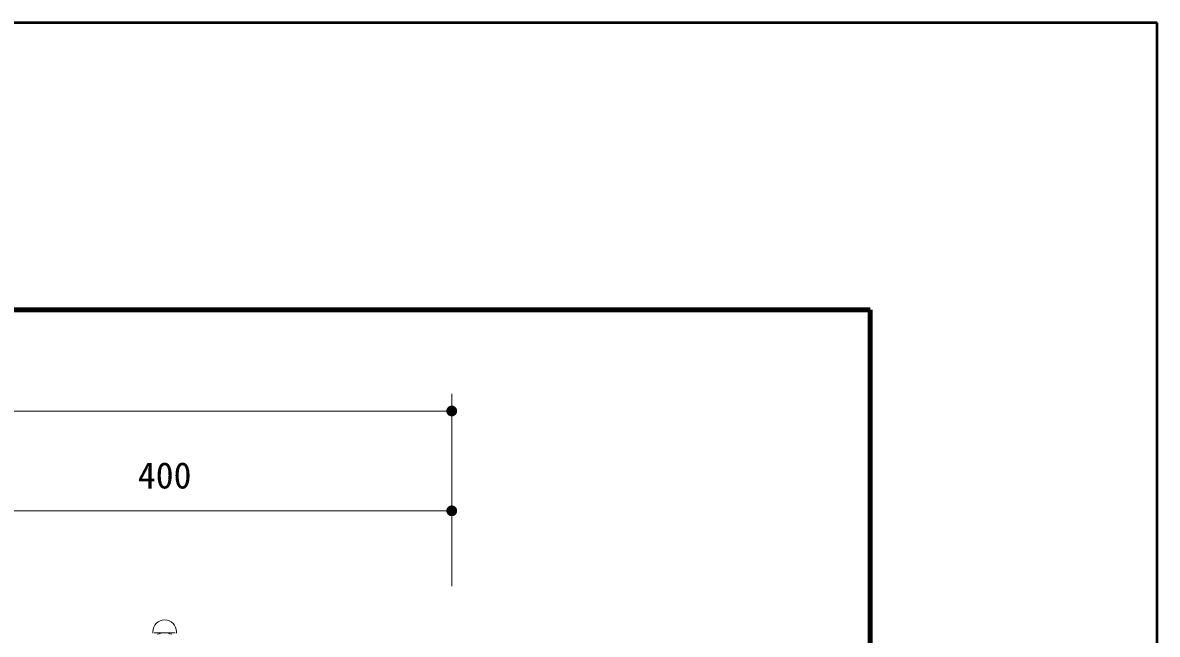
# Model space of a CAD drawing. Units: millimetres at full size, sheet at 1:20, with parts at other scales. Extents: x 0 to 8400, y 0 to 5940.
# Drawn here: x 6819 to 8400, y 5088 to 5940 of the extents above; entities that cross this region are included whole.
import ezdxf
from ezdxf.enums import TextEntityAlignment as Align

# ---------------------------------------------------------------- set-up
doc = ezdxf.new("R2010")
doc.units = ezdxf.units.MM
doc.header["$LTSCALE"] = 20
for name, color, linetype, lineweight in [('D-STR', 1, 'Continuous', 13), ('D-STR-DIM', 7, 'Continuous', 13), ('D-TTL', 2, 'Continuous', 140)]:
    doc.layers.add(name, color=color, linetype=linetype, lineweight=lineweight)
doc.styles.add('ＭＳ ゴシック', font='')
doc.styles.get('ＭＳ ゴシック').set_extended_font_data('MS Gothic')

# ---------------------------------------------------------------- blocks, each defined once
blk = doc.blocks.new('filled_dot')
at = {"color": 0, "linetype": 'Continuous', "lineweight": -2, "const_width": 1.25}
blk.add_lwpolyline([(-0.625, 0, 1), (0.625, 0, 1)], format="xyb", close=True, dxfattribs=at)

msp = doc.modelspace()

# ---------------------------------------------------------------- linework, layer by layer
at = {"layer": 'D-STR'}
for p, q in [((7000.51, 5091.08), (7000.51, 5089.33)), ((7033.51, 5091.08), (7033.51, 5089.33)), ((7002.29, 5089.58), (7031.74, 5089.58))]:
    msp.add_line(p, q, dxfattribs=at)
for centre, radius, start, end in [((7017.01, 5091.08), 16.5, 0, 180), ((7017.01, 5064.5), 25.08, 66.96497, 113.03503)]:
    msp.add_arc(centre, radius, start, end, dxfattribs=at)
at = {"layer": 'D-STR-DIM'}
for p, q in [((7417.01, 5154.66), (7417.01, 5422.8)), ((6117.01, 5398.8), (7417.01, 5398.8)), ((7417.01, 5154.66), (7417.01, 5283.7)), ((6617.01, 5259.7), (7417.01, 5259.7))]:
    msp.add_line(p, q, dxfattribs=at)
at = {"layer": 'D-TTL', "lineweight": 50}
for p, q in [((8400, 5940), (0, 5940)), ((8400, 0), (8400, 5940))]:
    msp.add_line(p, q, dxfattribs=at)
at = {"layer": 'D-TTL'}
for p, q in [((8000, 5540), (400, 5540)), ((8000, 400), (8000, 5540))]:
    msp.add_line(p, q, dxfattribs=at)

# ---------------------------------------------------------------- block references
at = {"layer": 'D-STR-DIM', "xscale": 6, "yscale": 6, "rotation": 180}
for p in [(7417.01, 5398.8), (7417.01, 5259.7)]:
    msp.add_blockref('filled_dot', p, dxfattribs=at)

# ---------------------------------------------------------------- texts
at = {"layer": 'D-STR-DIM', "style": 'ＭＳ ゴシック'}
msp.add_text('400', height=36.66, dxfattribs=at).set_placement((7017.01, 5327.46), align=Align.TOP_CENTER)

doc.saveas('drawing.dxf')
